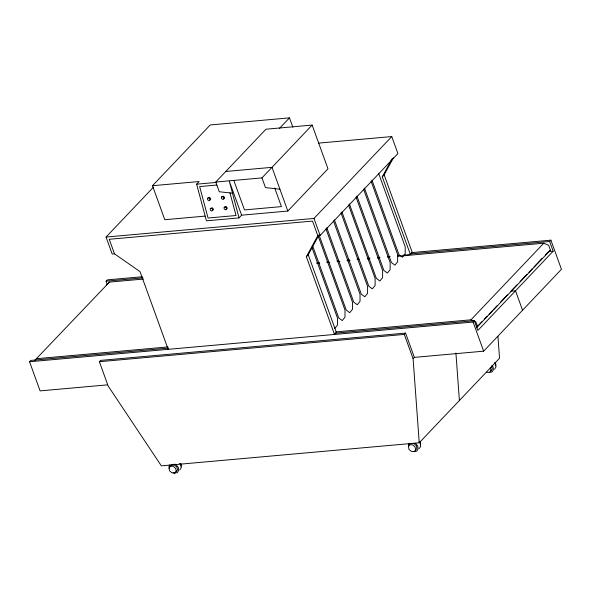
<?xml version="1.0" encoding="UTF-8"?>
<svg xmlns="http://www.w3.org/2000/svg" width="591" height="591" viewBox="0 0 591 591"><rect width="100%" height="100%" fill="white"/><g stroke="black" fill="none" stroke-linecap="round" stroke-linejoin="round"><path stroke-width="0.89" d="M318.815 235.292L308.243 254.751L336.375 332.46L334.491 334.44L306.36 256.73L317.81 235.646L312.536 221.078L109.239 239.281L114.514 253.849L140.03 271.624L168.162 349.333M403.055 255.209L410.405 254.544L382.274 176.835L391.966 158.994M382.274 176.835L384.157 174.855L393.407 157.827M169.898 464.77L168.982 466.24L169.344 468.486M179.878 469.897L181.26 467.688L180.772 464.696L179.686 463.381M409.319 443.331L408.396 444.809L408.64 446.301M419.3 448.466L420.674 446.257L420.186 443.265L419.108 441.95M494.586 369.227L495.967 367.018L495.48 364.026L494.394 362.711M170.201 466.757L171.678 464.858L174.434 464.969L176.857 467.023L177.529 469.815L176.052 471.714M415.473 450.283L416.943 448.384L416.278 445.592L413.848 443.531L411.092 443.42M490.759 371.045L492.237 369.146L491.564 366.354M334.72 328.5L337.461 325.109L337.483 318.076L311.819 247.178M209.805 200.231L210.78 199.108L209.864 197.512L208.328 197.645M212.494 210.603L213.462 209.48L212.553 207.884L211.017 208.017M223.664 198.99L224.639 197.867L223.723 196.271L222.186 196.411M226.353 209.362L227.321 208.239L226.412 206.643L224.875 206.776M205.047 216.114L164.8 219.712L152.493 185.714L210.219 124.967L289.472 117.875L292.855 127.22M114.514 253.849L112.209 254.056L106.055 237.057L153.49 187.133M232.433 193.191L219.276 191.75L215.759 182.035L265.95 129.215L312.151 125.078L327.975 168.79L287.824 211.046L241.616 215.183L239.037 217.902L206.436 220.82L196.633 184.178L199.145 181.54L152.493 185.714M107.584 384.844L40.099 390.887L29.55 361.744L30.806 360.421L168.553 348.092M107.266 284.426L106.092 281.183L107.348 279.868L142.246 276.743M34.81 360.362L109.461 282.092L143.428 279.055M279.469 128.402L289.472 117.875M215.759 182.035L261.961 177.898L312.151 125.078M99.362 361.714L100.61 360.392L405.559 333.095L414.35 357.378L413.094 358.7L419.241 442.77L161.343 465.856L108.153 386.004L99.362 361.714L404.303 334.417L405.559 333.095M106.055 237.057L313.969 218.441L391.767 136.565L397.92 153.564L320.123 235.44L317.81 235.646M306.36 256.73L308.243 254.751M410.405 254.544L412.289 252.564L384.157 174.855M336.013 331.891L470.99 319.805L543.772 243.211L548.655 245.28L550.413 250.141L476.383 327.85M29.55 361.744L473.103 322.036L474.359 320.714L477.875 330.428L553.161 251.19L549.645 241.475L550.901 240.16L561.45 269.297L483.652 351.172L414.35 357.378M476.405 327.525L482.101 321.526M484.635 318.867L487.169 316.2M489.067 314.205L492.229 310.873M493.492 309.536L497.29 305.54M500.459 302.215L507.418 294.887M511.215 290.89L516.911 284.899M520.073 281.567L527.039 274.239M528.938 272.244L532.099 268.912M533.998 266.91L542.228 258.252M545.39 254.92L550.413 250.141M419.241 442.77L499.55 358.249L497.94 336.316M106.336 284.877L109.461 282.092M489.355 372.456L492.074 371.872L493.455 369.663L492.968 366.671L491.882 365.356M414.069 451.694L416.788 451.103L418.169 448.894L417.682 445.902L415.51 443.272M318.49 143.125L391.767 136.565M225.799 171.471L272 167.334L287.824 211.046M196.633 184.178L216.565 182.397M216.794 185.027L199.64 186.564L208.054 218.02L236.038 215.516L229.958 192.799M411.314 252.653L550.901 240.16M106.092 281.183L142.823 277.896M410.058 253.975L549.645 241.475M316.673 262.936L319.428 262.692M326.779 262.035L328.618 261.872M336.892 261.126L338.732 260.963M346.998 260.225L349.754 259.974M357.104 259.316L358.944 259.154M367.218 258.415L369.973 258.164M377.324 257.506L380.079 257.262M387.437 256.605L390.193 256.354M397.544 255.696L400.299 255.452M316.975 263.52L319.731 263.268M327.074 262.611L329.83 262.367M338.089 261.628L339.928 261.458M347.272 260.801L350.027 260.557M367.476 258.998L369.309 258.828M377.575 258.09L379.415 257.927M387.674 257.188L389.513 257.019M397.773 256.28L543.772 243.211M548.574 251.603L553.161 251.19M510.927 291.223L515.522 290.809L522.555 310.238M36.679 358.685L167.984 346.932M334.772 333.213L474.359 320.714M486.748 372.256L489.503 372.367L490.981 370.468L490.308 367.676M279.912 189.194L265.477 187.613L261.961 177.898M174.589 464.075L176.096 464.711L178.26 467.341L178.748 470.333L177.374 472.541L174.655 473.125L173.141 472.497M470.99 319.805L475.873 321.873L477.631 326.734M473.103 322.036L483.652 351.172M378.617 173.303L405.212 246.794L405.19 253.827L402.449 257.218L398.925 254.573L372.005 180.225M371.082 181.23L397.684 254.714L397.662 261.747L394.921 265.137L391.397 262.5L364.477 188.145M363.554 189.15L390.156 262.64L390.134 269.673L387.393 273.064L383.869 270.427L356.949 196.072M356.026 197.076L382.628 270.56L382.606 277.593L379.865 280.984L376.334 278.346L349.421 203.998M404.303 334.417L413.094 358.7M348.527 204.966L375.13 278.457L375.108 285.49L372.36 288.881L368.836 286.243L341.923 211.888M341 212.893L367.602 286.376L367.572 293.409L364.832 296.8L361.308 294.163L334.395 219.815M333.442 220.842L360.045 294.333L360.015 301.366L357.274 304.757L353.75 302.119L326.838 227.764M325.914 228.769L352.517 302.26L352.487 309.292L349.746 312.683L346.223 310.039L318.992 234.826M313.969 218.441L320.123 235.44M318.098 235.794L345.011 310.149L344.989 317.182L342.248 320.573L338.724 317.936L312.432 245.309M274.675 187.908L281.442 206.606L244.482 209.916L233.933 180.772M241.616 215.183L229.315 181.186L239.037 217.902M495.635 362.94L495.864 365.689M420.341 442.179L420.578 444.927M180.927 463.61L181.156 466.358M455.92 352.99L459.392 400.506M207.648 198.133L207.611 199.81L209.125 200.711L210.093 199.588L209.184 197.992L207.648 198.133M210.33 208.505L210.293 210.182L211.807 211.083L212.782 209.96L211.866 208.364L210.33 208.505M221.507 196.892L221.47 198.569L222.984 199.47L223.952 198.347L223.043 196.751L221.507 196.892M224.188 207.264L224.152 208.941L225.666 209.842L226.641 208.719L225.725 207.123L224.188 207.264M170.422 466.173L168.945 468.072L169.617 470.872L172.04 472.926L174.796 473.036L176.273 471.138L175.601 468.345L173.178 466.284L170.422 466.173M409.836 444.742L408.366 446.641L409.031 449.433L411.462 451.494L414.217 451.605L415.695 449.707L415.022 446.907L412.599 444.853L409.836 444.742"/></g></svg>
